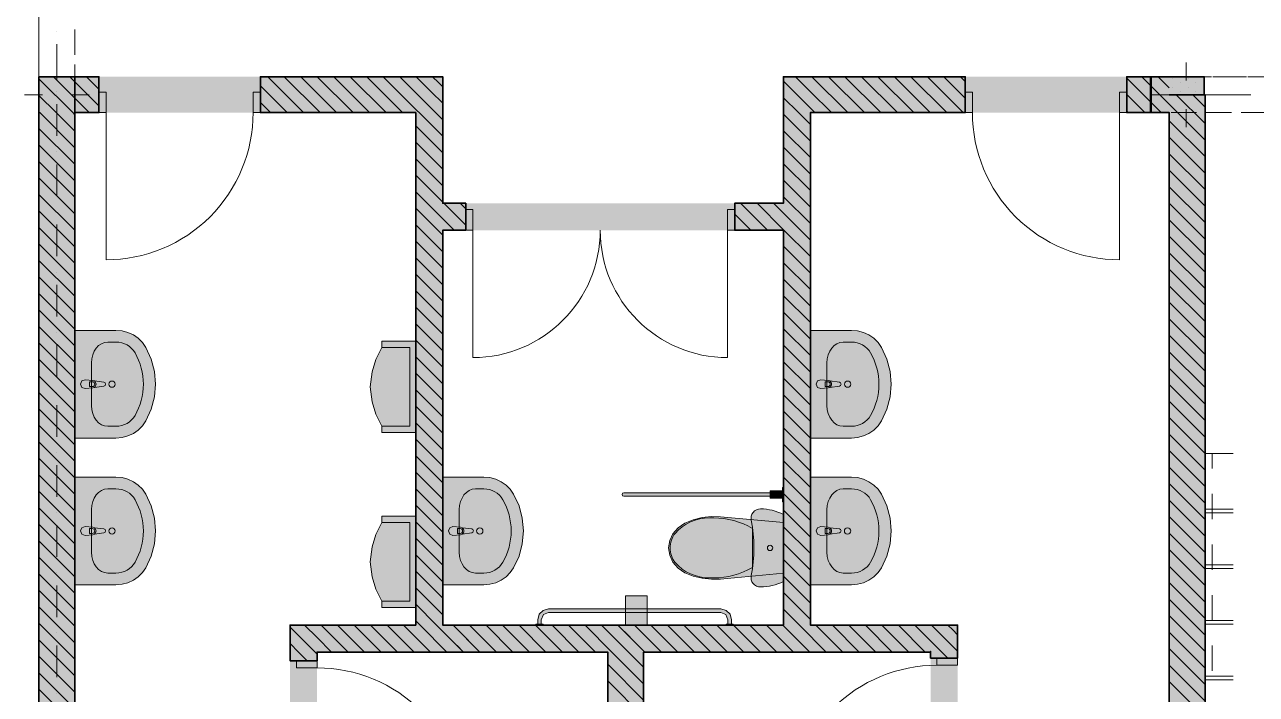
# Model space of a CAD drawing. Header units: inches. Extents: x 206002 to 410047, y 60394 to 83306.
# Drawn here: x 345918 to 352802, y 68637 to 72378 of the extents above; entities that cross this region are included whole.
import ezdxf

# ---------------------------------------------------------------- set-up
doc = ezdxf.new("R2010")
doc.units = ezdxf.units.IN
doc.header["$MEASUREMENT"] = 0
doc.layers.add('PDF_Structural - Bearing', color=7, linetype='Continuous')
doc.layers.add('PDF_Structural - Combined', color=7, linetype='Continuous')

msp = doc.modelspace()

# ---------------------------------------------------------------- hatches: boundary and pattern name
at = {"layer": 'PDF_Structural - Bearing', "true_color": 0xffffff, "transparency": 33554559}
msp.add_hatch(color=7, dxfattribs=at).paths.add_polyline_path([(352310.2, 72087), (352510.7, 72087), (352510.7, 71986.8), (352315.2, 71986.8), (352315.2, 72087), (352310.2, 72087)])
at = {"layer": 'PDF_Structural - Combined', "true_color": 0xffffff, "transparency": 33554559}
for points in [[(346199.2, 70670.4), (346199.2, 70068.8), (346428.8, 70068.8), (346462.7, 70071.7), (346495.4, 70080.4), (346526, 70094.4), (346553.5, 70113.4), (346577, 70136.8), (346595.8, 70163.9), (346625.8, 70229.3), (346644.2, 70298.4), (346650.3, 70369.6), (346644.2, 70440.7), (346625.8, 70510), (346595.8, 70575.4), (346577, 70602.3), (346553.5, 70625.8), (346526, 70644.8), (346495.4, 70658.9), (346462.7, 70667.5), (346428.8, 70670.4)], [(350309.6, 70670.4), (350309.6, 70068.8), (350539.3, 70068.8), (350573.1, 70071.7), (350605.9, 70080.4), (350636.5, 70094.4), (350664, 70113.4), (350687.5, 70136.8), (350706.2, 70163.9), (350736.3, 70229.3), (350754.6, 70298.4), (350760.8, 70369.6), (350754.6, 70440.7), (350736.3, 70510), (350706.2, 70575.4), (350687.5, 70602.3), (350664, 70625.8), (350636.5, 70644.8), (350605.9, 70658.9), (350573.1, 70667.5), (350539.3, 70670.4)], [(347914.5, 70574.7), (347884.3, 70516.5), (347863.6, 70453.6), (347853.1, 70388), (347853.1, 70321.4), (347863.6, 70255.7), (347884.3, 70192.9), (347914.5, 70134.7), (347914.5, 70100), (348104.2, 70100), (348104.2, 70609.4), (347914.5, 70609.4)], [(346256.6, 70394.7), (346238.9, 70387.4), (346231.5, 70369.6), (346238.9, 70351.9), (346256.6, 70344.6), (346298.7, 70348.6), (346308.2, 70351.9), (346361.3, 70358.5), (346368.3, 70362.2), (346371.1, 70369.6), (346368.3, 70377), (346361.3, 70380.8), (346308.2, 70387.4), (346298.7, 70390.7)], [(350367.1, 70394.7), (350349.4, 70387.4), (350342, 70369.6), (350349.4, 70351.9), (350367.1, 70344.6), (350409.1, 70348.6), (350418.7, 70351.9), (350471.8, 70358.5), (350478.8, 70362.2), (350481.6, 70369.6), (350478.8, 70377), (350471.8, 70380.8), (350418.7, 70387.4), (350409.1, 70390.7)], [(346199.2, 69850.4), (346199.2, 69248.8), (346428.8, 69248.8), (346462.7, 69251.7), (346495.4, 69260.3), (346526, 69274.3), (346553.5, 69293.4), (346577, 69316.8), (346595.8, 69343.8), (346625.8, 69409.2), (346644.2, 69478.4), (346650.3, 69549.6), (346644.2, 69620.7), (346625.8, 69689.8), (346595.8, 69755.2), (346577, 69782.3), (346553.5, 69805.7), (346526, 69824.8), (346495.4, 69838.8), (346462.7, 69847.4), (346428.8, 69850.4)], [(348254.6, 69850.4), (348254.6, 69248.8), (348484.3, 69248.8), (348518.1, 69251.7), (348550.8, 69260.3), (348581.4, 69274.3), (348608.9, 69293.4), (348632.4, 69316.8), (348651.2, 69343.8), (348681.2, 69409.2), (348699.6, 69478.4), (348705.8, 69549.6), (348699.6, 69620.7), (348681.2, 69689.8), (348651.2, 69755.2), (348632.4, 69782.3), (348608.9, 69805.7), (348581.4, 69824.8), (348550.8, 69838.8), (348518.1, 69847.4), (348484.3, 69850.4)], [(350309.6, 69850.4), (350309.6, 69248.8), (350539.3, 69248.8), (350573.1, 69251.7), (350605.9, 69260.3), (350636.5, 69274.3), (350664, 69293.4), (350687.5, 69316.8), (350706.2, 69343.8), (350736.3, 69409.2), (350754.6, 69478.4), (350760.8, 69549.6), (350754.6, 69620.7), (350736.3, 69689.8), (350706.2, 69755.2), (350687.5, 69782.3), (350664, 69805.7), (350636.5, 69824.8), (350605.9, 69838.8), (350573.1, 69847.4), (350539.3, 69850.4)], [(350154.2, 69763.1), (349266.9, 69763.1), (349259.8, 69760.2), (349256.8, 69753.1), (349259.8, 69746.1), (349266.9, 69743.1), (350154.2, 69743.1)], [(350159.2, 69642.1), (350144.1, 69649.2), (350128.6, 69655.4), (350112.8, 69660.8), (350096.6, 69665.1), (350080.3, 69668.5), (350063.7, 69671), (350047.1, 69672.4), (350030.4, 69672.9), (350018.8, 69671.6), (350007.8, 69667.9), (349997.9, 69661.8), (349989.6, 69653.5), (349983.3, 69643.8), (349979.3, 69632.9), (349977.8, 69621.4), (349978.8, 69609.7), (349985.6, 69571.3), (349990.5, 69532.7), (349993.4, 69493.8), (349994.4, 69454.8), (349993.4, 69415.9), (349990.5, 69377), (349985.6, 69338.3), (349978.8, 69299.9), (349977.8, 69288.4), (349979.3, 69276.8), (349983.3, 69265.9), (349989.6, 69256.1), (349997.9, 69248), (350007.8, 69241.9), (350018.8, 69238), (350030.4, 69236.7), (350047.1, 69237.2), (350063.7, 69238.7), (350080.3, 69241.2), (350096.6, 69244.6), (350112.8, 69249), (350128.6, 69254.3), (350144.1, 69260.5), (350159.2, 69267.6)], [(347914.5, 69597), (347884.3, 69538.8), (347863.6, 69476), (347853.1, 69410.3), (347853.1, 69343.7), (347863.6, 69278.1), (347884.3, 69215.2), (347914.5, 69157), (347914.5, 69122.3), (348104.2, 69122.3), (348104.2, 69631.7), (347914.5, 69631.7)], [(349704.6, 69624.8), (349654.7, 69612.2), (349607.7, 69593.2), (349570.4, 69567.5), (349541.8, 69534.4), (349523.8, 69496), (349517.5, 69454.8), (349523.8, 69413.7), (349541.8, 69375.3), (349570.4, 69342.1), (349607.7, 69316.5), (349654.7, 69297.4), (349704.6, 69285), (349756.1, 69279.5), (349807.9, 69281.1), (350159.2, 69313.5), (350159.2, 69596.2), (349807.9, 69628.7), (349756.1, 69630.2)], [(346256.6, 69574.6), (346238.9, 69567.2), (346231.5, 69549.6), (346238.9, 69531.8), (346256.6, 69524.5), (346298.7, 69528.5), (346308.2, 69531.7), (346361.3, 69538.4), (346368.3, 69542.1), (346371.1, 69549.6), (346368.3, 69557), (346361.3, 69560.7), (346308.2, 69567.3), (346298.7, 69570.6)], [(348312.1, 69574.6), (348294.3, 69567.2), (348287, 69549.6), (348294.3, 69531.8), (348312.1, 69524.5), (348354.1, 69528.5), (348363.7, 69531.7), (348416.7, 69538.4), (348423.8, 69542.1), (348426.6, 69549.6), (348423.8, 69557), (348416.7, 69560.7), (348363.7, 69567.3), (348354.1, 69570.6)], [(350367.1, 69574.6), (350349.4, 69567.2), (350342, 69549.6), (350349.4, 69531.8), (350367.1, 69524.5), (350409.1, 69528.5), (350418.7, 69531.7), (350471.8, 69538.4), (350478.8, 69542.1), (350481.6, 69549.6), (350478.8, 69557), (350471.8, 69560.7), (350418.7, 69567.3), (350409.1, 69570.6)], [(349878.5, 69023.7), (349878.5, 69028.7), (349868.5, 69028.7), (349868.5, 69053.8), (349860.4, 69083.8), (349838.4, 69105.9), (349808.3, 69113.9), (348845.8, 69113.9), (348815.7, 69105.9), (348793.7, 69083.8), (348785.6, 69053.8), (348785.6, 69028.7), (348775.6, 69028.7), (348775.6, 69023.7), (348815.7, 69023.7), (348815.7, 69028.7), (348805.7, 69028.7), (348805.7, 69053.8), (348817.4, 69082.1), (348845.8, 69093.9), (349808.3, 69093.9), (349836.7, 69082.1), (349848.4, 69053.8), (349848.4, 69028.7), (349838.4, 69028.7), (349838.4, 69023.7)]]:
    msp.add_hatch(color=7, dxfattribs=at).paths.add_polyline_path(points)

# ---------------------------------------------------------------- linework, layer by layer
at = {"layer": 'PDF_Structural - Bearing', "lineweight": 18}
for points in [[(409967, 74292.9), (379486.7, 74292.9), (379486.7, 81254.4), (376478.8, 81254.4), (376478.8, 74292.9), (345998.6, 74292.9), (345998.6, 65369.4), (355523.7, 65369.4), (355523.7, 63865.4), (400642.4, 63865.4), (400642.4, 65369.4), (409967, 65369.4)], [(352214.9, 71886.5), (352270.8, 71886.5), (352214.9, 71886.5), (352214.9, 71959.5)], [(352325.4, 71886.5), (352466.9, 71886.5)], [(352521.5, 71886.5), (352663, 71886.5)], [(352717.7, 71886.5), (352859.1, 71886.5)]]:
    msp.add_lwpolyline(points, close=True, dxfattribs=at)
for points in [[(345998.6, 72350.9), (345998.6, 72209.5)], [(346199.2, 72350.9), (346199.2, 72209.5)], [(345998.6, 72154.8), (345998.6, 72013.4)], [(346199.2, 72154.8), (346199.2, 72013.4)], [(352307.4, 72087), (352214.9, 72087), (352214.9, 72014.2), (352214.9, 72087), (352355.3, 72087)], [(352503.6, 72087), (352362, 72087)], [(352551.5, 72087), (352410, 72087)], [(352699.7, 72087), (352558.2, 72087)], [(352747.6, 72087), (352606.2, 72087)], [(352895.8, 72087), (352754.4, 72087)], [(345998.6, 71958.7), (345998.6, 71817.2)], [(346199.2, 71958.7), (346199.2, 71817.2)], [(345998.6, 71762.6), (345998.6, 71621)], [(346199.2, 71762.6), (346199.2, 71621)], [(345998.6, 71566.4), (345998.6, 71424.9)], [(346199.2, 71566.4), (346199.2, 71424.9)], [(345998.6, 71370.3), (345998.6, 71228.8)], [(346199.2, 71370.3), (346199.2, 71228.8)], [(345998.6, 71174.1), (345998.6, 71032.7)], [(346199.2, 71174.1), (346199.2, 71032.7)], [(345998.6, 70978), (345998.6, 70836.6)], [(346199.2, 70978), (346199.2, 70836.6)], [(345998.6, 70781.9), (345998.6, 70640.4)], [(346199.2, 70781.9), (346199.2, 70640.4)], [(345998.6, 70585.8), (345998.6, 70444.3)], [(346199.2, 70585.8), (346199.2, 70444.3)], [(345998.6, 70389.7), (345998.6, 70248.2)], [(346199.2, 70389.7), (346199.2, 70248.2)], [(345998.6, 70193.6), (345998.6, 70052.1)], [(346199.2, 70193.6), (346199.2, 70052.1)], [(345998.6, 69997.4), (345998.6, 69855.9)], [(346199.2, 69997.4), (346199.2, 69855.9)], [(345998.6, 69801.2), (345998.6, 69659.8)], [(346199.2, 69801.2), (346199.2, 69659.8)], [(345998.6, 69605.1), (345998.6, 69463.6)], [(346199.2, 69605.1), (346199.2, 69463.6)], [(345998.6, 69409), (345998.6, 69267.5)], [(346199.2, 69409), (346199.2, 69267.5)], [(345998.6, 69212.9), (345998.6, 69071.4)], [(346199.2, 69212.9), (346199.2, 69071.4)], [(345998.6, 69016.8), (345998.6, 68875.3)], [(346199.2, 69016.8), (346199.2, 68875.3)], [(345998.6, 68820.6), (345998.6, 68679.2)], [(346199.2, 68820.6), (346199.2, 68679.2)]]:
    msp.add_lwpolyline(points, dxfattribs=at)
at = {"layer": 'PDF_Structural - Bearing', "lineweight": 20}
for points in [[(346098.9, 72339.9), (346098.9, 72339.9)], [(346098.9, 72269.2), (346098.9, 72092.4)], [(346098.9, 72003.9), (346098.9, 72003.9)], [(346098.9, 71933.1), (346098.9, 71756.3)], [(352316.8, 71986.8), (352214.9, 71986.8), (352434.7, 71986.8)], [(352387.6, 71986.8), (352387.6, 71986.8)], [(352652.9, 71986.8), (352476, 71986.8)], [(352505.5, 71986.8), (352505.5, 71986.8)], [(352770.8, 71986.8), (352593.9, 71986.8)], [(352723.6, 71986.8), (352723.6, 71986.8)], [(346098.9, 71667.8), (346098.9, 71667.8)], [(346098.9, 71597.2), (346098.9, 71420.3)], [(346098.9, 71331.9), (346098.9, 71331.9)], [(346098.9, 71261.1), (346098.9, 71084.3)], [(346098.9, 70995.9), (346098.9, 70995.9)], [(346098.9, 70925.1), (346098.9, 70748.2)], [(346098.9, 70659.8), (346098.9, 70659.8)], [(346098.9, 70589.1), (346098.9, 70412.2)], [(346098.9, 70323.8), (346098.9, 70323.8)], [(346098.9, 70253), (346098.9, 70076.2)], [(346098.9, 69987.7), (346098.9, 69987.7)], [(346098.9, 69917), (346098.9, 69740.2)], [(346098.9, 69651.7), (346098.9, 69651.7)], [(346098.9, 69581), (346098.9, 69404.2)], [(346098.9, 69315.7), (346098.9, 69315.7)], [(346098.9, 69245), (346098.9, 69068.1)], [(346098.9, 68979.7), (346098.9, 68979.7)], [(346098.9, 68909), (346098.9, 68732.1)], [(346098.9, 68643.7), (346098.9, 68643.7)]]:
    msp.add_lwpolyline(points, dxfattribs=at)
at = {"layer": 'PDF_Structural - Bearing', "lineweight": 0}
for points in [[(346098.9, 72067), (346098.9, 72167.3)], [(352410.5, 72067), (352410.5, 72167.3)], [(346018.7, 71986.8), (345918.4, 71986.8)], [(346098.9, 71986.8), (346098.9, 71986.8)], [(346179.1, 71986.8), (346279.4, 71986.8)], [(352330.2, 71986.8), (352230, 71986.8)], [(352410.5, 71986.8), (352410.5, 71986.8)], [(352490.7, 71986.8), (352590.9, 71986.8)], [(346098.9, 71906.6), (346098.9, 71806.3)], [(352410.5, 71906.6), (352410.5, 71806.3)]]:
    msp.add_lwpolyline(points, dxfattribs=at)
at = {"layer": 'PDF_Structural - Bearing', "lineweight": 35}
for points in [[(346199.2, 71886.5), (346199.2, 72087), (346199.2, 72087), (345998.6, 72087), (345998.6, 65364.3), (346199.2, 65364.3), (346801, 65364.3)], [(346199.2, 72087), (346333.4, 72087), (346333.4, 72001.8), (346333.4, 71886.5), (346296.3, 71886.5)], [(346333.4, 72087), (346296.3, 72087)], [(348346.1, 71380.3), (348383.2, 71380.3), (348346.1, 71380.3), (348383.2, 71380.3), (348254.6, 71380.3), (348254.6, 71886.5), (348254.6, 72087), (347235.8, 72087), (347235.8, 72001.8), (347235.8, 72087), (347272.9, 72087), (347235.8, 72087)], [(347272.9, 71886.5), (347235.8, 71886.5), (347235.8, 72001.8), (347235.8, 72087), (347272.9, 72087)], [(351138.1, 72087), (351175.2, 72087), (351138.1, 72087), (351175.2, 72087), (350159.2, 72087), (350159.2, 71886.5), (350159.2, 71380.3), (349887.2, 71380.3), (349887.2, 71345.2), (349887.2, 71380.3), (349924.3, 71380.3), (349887.2, 71380.3)], [(351138.1, 71886.5), (351175.2, 71886.5), (351138.1, 71886.5), (351175.2, 71886.5), (351175.2, 72001.8), (351175.2, 72087), (351175.2, 72001.8), (351175.2, 72087)], [(352315.2, 72087), (352077.6, 72087), (352077.6, 72001.8), (352077.6, 71886.5), (352114.7, 71886.5)], [(352077.6, 72087), (352114.7, 72087)], [(352510.7, 71986.8), (352510.7, 72087), (352310.2, 72087)], [(352310.2, 72087), (352310.2, 72087)], [(346750.9, 65364.3), (346801, 65364.3), (346801, 65464.6), (346801, 65514.7), (346801, 65564.9), (346199.2, 65564.9), (346199.2, 71886.5), (346333.4, 71886.5), (346333.4, 72001.8), (346333.4, 71886.5), (346296.3, 71886.5), (346333.4, 71886.5)], [(347235.8, 71886.5), (347272.9, 71886.5), (347235.8, 71886.5), (347235.8, 72001.8), (347235.8, 71886.5), (348104.2, 71886.5), (348104.2, 69023.7), (347402.3, 69023.7), (347402.3, 68873.3), (347402.3, 68824.7), (347437.4, 68824.7), (347402.3, 68824.7), (347402.3, 68861.8), (347402.3, 68824.7)], [(351132.1, 68839.4), (351132.1, 68876.5), (351132.1, 68839.4), (351016.8, 68839.4), (351132.1, 68839.4), (351132.1, 68873.3), (351132.1, 69023.7), (350309.6, 69023.7), (350309.6, 71886.5), (351175.2, 71886.5), (351175.2, 72001.8), (351175.2, 71886.5)], [(352077.6, 71886.5), (352114.7, 71886.5), (352077.6, 71886.5), (352077.6, 72001.8), (352077.6, 71886.5), (352315.2, 71886.5), (352315.2, 65369.4), (352515.7, 65369.4), (352515.7, 71986.8), (352315.2, 71986.8)], [(349302.3, 69023.7), (348254.6, 69023.7), (348254.6, 71229.9), (348383.2, 71229.9), (348383.2, 71345.2), (348383.2, 71229.9), (348346.1, 71229.9), (348383.2, 71229.9)], [(349887.2, 71229.9), (349924.3, 71229.9), (349887.2, 71229.9), (349887.2, 71345.2), (349887.2, 71229.9), (350159.2, 71229.9), (350159.2, 69023.7), (348334.8, 69023.7)], [(348346.1, 71229.9), (348383.2, 71229.9), (348383.2, 71345.2), (348383.2, 71380.3), (348383.2, 71345.2), (348383.2, 71380.3)], [(349924.3, 71229.9), (349887.2, 71229.9), (349887.2, 71345.2), (349887.2, 71380.3), (349924.3, 71380.3)], [(347552.7, 68824.7), (347437.4, 68824.7), (347552.7, 68824.7), (347437.4, 68824.7), (347402.3, 68824.7), (347402.3, 68861.8)], [(347552.7, 68861.8), (347552.7, 68824.7), (347552.7, 68861.8), (347552.7, 68824.7), (347552.7, 68873.3), (349177.1, 68873.3), (348334.8, 68873.3)], [(349177.1, 66567.2), (349177.1, 65462.7), (349377.6, 65462.7), (349377.6, 68873.3), (350981.7, 68873.3), (350981.7, 68839.4), (351016.8, 68839.4), (350981.7, 68839.4), (350981.7, 68876.5), (350981.7, 68839.4)], [(349177.1, 68873.3), (349177.1, 67870.6)], [(351132.1, 68876.5), (351132.1, 68839.4), (351016.8, 68839.4), (350981.7, 68839.4), (350981.7, 68876.5)]]:
    msp.add_lwpolyline(points, dxfattribs=at)
at = {"layer": 'PDF_Structural - Bearing', "lineweight": 9}
for points in [[(346199.2, 71874.7), (346187.3, 71886.5), (345998.6, 72075.2)], [(346199.2, 71966.8), (346199.2, 71966.8), (346078.9, 72087)], [(346199.2, 72059), (346199.2, 72059), (346171.1, 72087)], [(346263.3, 72087), (346333.4, 72017)], [(347277.1, 72087), (347477.6, 71886.5)], [(347369.3, 72087), (347569.8, 71886.5)], [(347461.4, 72087), (347661.9, 71886.5)], [(347553.6, 72087), (347754.1, 71886.5)], [(347645.8, 72087), (347846.3, 71886.5)], [(347737.9, 72087), (347938.4, 71886.5)], [(347830.1, 72087), (348030.6, 71886.5)], [(347922.2, 72087), (348104.2, 71905.1), (348112.2, 71897.1)], [(348014.4, 72087), (348104.2, 71997.3), (348151.7, 71949.8)], [(348191.1, 72002.4), (348106.6, 72087)], [(348230.7, 72055.2), (348198.7, 72087)], [(350426.9, 71886.5), (350309.6, 72003.8), (350226.4, 72087)], [(350318.6, 72087), (350519.1, 71886.5)], [(350410.8, 72087), (350611.3, 71886.5)], [(350502.9, 72087), (350703.4, 71886.5)], [(350595.1, 72087), (350795.6, 71886.5)], [(350687.2, 72087), (350887.8, 71886.5)], [(350779.4, 72087), (350979.9, 71886.5)], [(350871.6, 72087), (351072.1, 71886.5)], [(350963.7, 72087), (351164.3, 71886.5)], [(351055.9, 72087), (351175.2, 71967.7)], [(351148.1, 72087), (351175.2, 72059.9)], [(352077.6, 72079.2), (352270.3, 71886.5)], [(352161.9, 72087), (352315.2, 71933.7), (352515.7, 71733.2)], [(352254, 72087), (352315.2, 72025.9)], [(346199.2, 72059), (346333.4, 71924.7)], [(347235.8, 72036.2), (347385.4, 71886.5)], [(348254.6, 71939.1), (348191.2, 72002.4)], [(348254.6, 72031.2), (348230.7, 72055.1)], [(350234.1, 71987.2), (350159.2, 72062.1)], [(352209.9, 72039), (352214.9, 72034)], [(346199.2, 71782.4), (346095.1, 71886.5), (345998.6, 71983)], [(346199.2, 71966.8), (346279.4, 71886.5)], [(347235.8, 71944.1), (347293.3, 71886.5)], [(348151.7, 71949.8), (348215, 71886.5), (348254.6, 71846.9)], [(350309.6, 71819.5), (350242.6, 71886.5), (350159.2, 71969.9)], [(350334.8, 71886.5), (350309.6, 71911.7), (350234.1, 71987.2)], [(352077.6, 71987.1), (352178.1, 71886.5)], [(352209.9, 71946.8), (352214.9, 71941.8)], [(352354.3, 71986.8), (352515.7, 71825.4)], [(352446.5, 71986.8), (352515.7, 71917.5)], [(346199.2, 71690.3), (346002.9, 71886.5), (345998.6, 71890.8)], [(348112.2, 71897.1), (348122.8, 71886.5), (348254.6, 71754.7)], [(350159.2, 71877.7), (350309.6, 71727.3)], [(352077.6, 71894.8), (352085.9, 71886.5)], [(345998.6, 71798.7), (346199.2, 71598.2)], [(348104.2, 71812.9), (348254.6, 71662.5)], [(352315.2, 71841.5), (352515.7, 71641)], [(350159.2, 71785.6), (350309.6, 71635.2)], [(352315.2, 71749.4), (352515.7, 71548.8)], [(345998.6, 71706.5), (346199.2, 71506)], [(348104.2, 71720.8), (348254.6, 71570.4)], [(350159.2, 71693.4), (350309.6, 71543)], [(345998.6, 71614.3), (346199.2, 71413.8)], [(348104.2, 71628.6), (348254.6, 71478.2)], [(350159.2, 71601.3), (350309.6, 71450.9)], [(352315.2, 71657.2), (352515.7, 71456.7)], [(345998.6, 71522.2), (346199.2, 71321.6)], [(348104.2, 71536.4), (348254.6, 71386)], [(352315.2, 71565.1), (352515.7, 71364.5)], [(350159.2, 71509), (350309.6, 71358.6)], [(352315.2, 71472.8), (352515.7, 71272.3)], [(345998.6, 71430), (346199.2, 71229.5)], [(348104.2, 71444.3), (348254.6, 71293.9), (348318.6, 71229.9)], [(350159.2, 71416.9), (350309.6, 71266.5)], [(345998.6, 71337.9), (346199.2, 71137.3)], [(348104.2, 71352.1), (348254.6, 71201.7)], [(348260.4, 71380.3), (348383.2, 71257.4)], [(348352.5, 71380.3), (348383.2, 71349.5)], [(349887.2, 71320.2), (349977.6, 71229.9)], [(349919.4, 71380.3), (350069.8, 71229.9)], [(350011.5, 71380.3), (350159.2, 71232.6), (350309.6, 71082.2)], [(350103.7, 71380.3), (350159.2, 71324.7), (350309.6, 71174.3)], [(352315.2, 71380.7), (352515.7, 71180.2)], [(345998.6, 71245.6), (346199.2, 71045.1)], [(348104.2, 71260), (348254.6, 71109.6)], [(352315.2, 71288.5), (352515.7, 71088)], [(352315.2, 71196.4), (352515.7, 70995.9)], [(345998.6, 71153.5), (346199.2, 70953)], [(348104.2, 71167.7), (348254.6, 71017.3)], [(350159.2, 71140.5), (350309.6, 70990.1)], [(345998.6, 71061.3), (346199.2, 70860.8)], [(348104.2, 71075.6), (348254.6, 70925.2)], [(350159.2, 71048.2), (350309.6, 70897.8)], [(352315.2, 71104.2), (352515.7, 70903.6)], [(345998.6, 70969.2), (346199.2, 70768.7)], [(348104.2, 70983.4), (348254.6, 70833)], [(352315.2, 71012), (352515.7, 70811.5)], [(350159.2, 70956.1), (350309.6, 70805.7)], [(352315.2, 70919.9), (352515.7, 70719.3)], [(345998.6, 70877), (346199.2, 70676.4)], [(348104.2, 70891.3), (348254.6, 70740.9)], [(350159.2, 70863.9), (350309.6, 70713.5)], [(345998.6, 70784.8), (346199.2, 70584.3)], [(348104.2, 70799.1), (348254.6, 70648.7)], [(350159.2, 70771.8), (350309.6, 70621.4)], [(352315.2, 70827.7), (352515.7, 70627.2)], [(348104.2, 70706.9), (348254.6, 70556.5)], [(352315.2, 70735.5), (352515.7, 70535)], [(345998.6, 70692.7), (346199.2, 70492.1)], [(350159.2, 70679.5), (350309.6, 70529.1)], [(352315.2, 70643.3), (352515.7, 70442.8)], [(345998.6, 70600.5), (346199.2, 70400)], [(348104.2, 70614.8), (348254.6, 70464.4)], [(350159.2, 70587.4), (350309.6, 70437)], [(345998.6, 70508.4), (346199.2, 70307.9)], [(348104.2, 70522.6), (348254.6, 70372.2)], [(350159.2, 70495.3), (350309.6, 70344.9)], [(352315.2, 70551.2), (352515.7, 70350.7)], [(348104.2, 70430.4), (348254.6, 70280)], [(352315.2, 70459.1), (352515.7, 70258.5)], [(345998.6, 70416.1), (346199.2, 70215.6)], [(350159.2, 70403.1), (350309.6, 70252.7)], [(352315.2, 70366.9), (352515.7, 70166.4)], [(345998.6, 70324), (346199.2, 70123.5)], [(348104.2, 70338.2), (348254.6, 70187.8)], [(350159.2, 70310.9), (350309.6, 70160.5)], [(345998.6, 70231.9), (346199.2, 70031.3)], [(348104.2, 70246.1), (348254.6, 70095.7)], [(350159.2, 70218.7), (350309.6, 70068.3)], [(352315.2, 70274.7), (352515.7, 70074.1)], [(348104.2, 70154), (348254.6, 70003.6)], [(352315.2, 70182.5), (352515.7, 69982)], [(345998.6, 70139.7), (346199.2, 69939.2)], [(350159.2, 70126.6), (350309.6, 69976.2)], [(352315.2, 70090.4), (352515.7, 69889.9)], [(345998.6, 70047.5), (346199.2, 69846.9)], [(348104.2, 70061.8), (348254.6, 69911.4)], [(350159.2, 70034.4), (350309.6, 69884)], [(345998.6, 69955.3), (346199.2, 69754.8)], [(348104.2, 69969.6), (348254.6, 69819.2)], [(350159.2, 69942.2), (350309.6, 69791.8)], [(352315.2, 69998.2), (352515.7, 69797.7)], [(348104.2, 69877.4), (348254.6, 69727)], [(352315.2, 69906), (352515.7, 69705.5)], [(345998.6, 69863.2), (346199.2, 69662.7)], [(350159.2, 69850.1), (350309.6, 69699.7)], [(352315.2, 69813.9), (352515.7, 69613.3)], [(345998.6, 69771), (346199.2, 69570.5)], [(348104.2, 69785.3), (348254.6, 69634.9)], [(350159.2, 69757.9), (350309.6, 69607.5)], [(345998.6, 69678.8), (346199.2, 69478.3)], [(348104.2, 69693.1), (348254.6, 69542.7)], [(350159.2, 69665.8), (350309.6, 69515.4)], [(352315.2, 69721.7), (352515.7, 69521.2)], [(348104.2, 69600.9), (348254.6, 69450.5)], [(352315.2, 69629.6), (352515.7, 69429)], [(345998.6, 69586.7), (346199.2, 69386.1)], [(350159.2, 69573.5), (350309.6, 69423.1)], [(352315.2, 69537.3), (352515.7, 69336.8)], [(345998.6, 69494.5), (346199.2, 69294)], [(348104.2, 69508.8), (348254.6, 69358.4)], [(350159.2, 69481.4), (350309.6, 69331)], [(345998.6, 69402.4), (346199.2, 69201.8)], [(348104.2, 69416.6), (348254.6, 69266.2)], [(350159.2, 69389.2), (350309.6, 69238.8)], [(352315.2, 69445.2), (352515.7, 69244.7)], [(348104.2, 69324.5), (348254.6, 69174.1)], [(352315.2, 69353), (352515.7, 69152.5)], [(345998.6, 69310.1), (346199.2, 69109.6)], [(350159.2, 69297.1), (350309.6, 69146.7)], [(352315.2, 69260.9), (352515.7, 69060.4)], [(345998.6, 69218), (346199.2, 69017.5)], [(348104.2, 69232.2), (348254.6, 69081.8)], [(350159.2, 69205), (350309.6, 69054.6)], [(345998.6, 69125.8), (346199.2, 68925.3)], [(348104.2, 69140.1), (348220.6, 69023.7), (348371, 68873.3), (348334.8, 68909.5)], [(350159.2, 69112.7), (350248.3, 69023.7), (350398.6, 68873.3)], [(352315.2, 69168.7), (352515.7, 68968.1)], [(348104.2, 69047.9), (348128.4, 69023.7), (348278.8, 68873.3)], [(352315.2, 69076.5), (352515.7, 68876)], [(345998.6, 69033.7), (346199.2, 68833.2)], [(347552.7, 68862.1), (347541.5, 68873.3), (347402.3, 69012.5)], [(347633.7, 68873.3), (347552.7, 68954.3), (347483.3, 69023.7)], [(347575.4, 69023.7), (347725.8, 68873.3)], [(347667.6, 69023.7), (347818, 68873.3)], [(347759.8, 69023.7), (347910.1, 68873.3)], [(347851.9, 69023.7), (348002.3, 68873.3)], [(347944.1, 69023.7), (348094.5, 68873.3)], [(348036.3, 69023.7), (348186.6, 68873.3)], [(348312.7, 69023.7), (348463.1, 68873.3), (348334.8, 69001.6)], [(349384.8, 68873.3), (349234.4, 69023.7), (349302.3, 68955.8)], [(349326.6, 69023.7), (349477, 68873.3)], [(349418.7, 69023.7), (349569.1, 68873.3)], [(349510.9, 69023.7), (349661.3, 68873.3)], [(349603.1, 69023.7), (349753.5, 68873.3)], [(349695.2, 69023.7), (349845.6, 68873.3)], [(349787.4, 69023.7), (349937.8, 68873.3)], [(349879.6, 69023.7), (350030, 68873.3)], [(349971.7, 69023.7), (350122.1, 68873.3)], [(350063.9, 69023.7), (350214.3, 68873.3)], [(350156.1, 69023.7), (350306.5, 68873.3)], [(350340.4, 69023.7), (350490.8, 68873.3)], [(350432.6, 69023.7), (350583, 68873.3)], [(350524.8, 69023.7), (350675.1, 68873.3)], [(350616.9, 69023.7), (350767.3, 68873.3)], [(350709.1, 69023.7), (350859.5, 68873.3)], [(350801.2, 69023.7), (350951.6, 68873.3)], [(351012.8, 68904.4), (350981.7, 68935.3), (350893.4, 69023.7)], [(351058.9, 68950.4), (350985.6, 69023.7)], [(351104.9, 68996.5), (351077.7, 69023.7)], [(351132.1, 68969.3), (351105, 68996.5)], [(352315.2, 68984.4), (352515.7, 68783.8)], [(345998.6, 68941.5), (346199.2, 68740.9)], [(347497.9, 68824.7), (347449.3, 68873.3), (347402.3, 68920.3)], [(351077.7, 68839.4), (351043.8, 68873.3), (351012.8, 68904.3)], [(351132.1, 68877.2), (351058.9, 68950.4)], [(345998.6, 68849.3), (346199.2, 68648.8)], [(349200.5, 68873.3), (349377.6, 68696.2)], [(349292.6, 68873.3), (349377.6, 68788.4)], [(350981.7, 68843.2), (350985.6, 68839.4)], [(352315.2, 68892.2), (352515.7, 68691.7)], [(347402.3, 68828.2), (347405.8, 68824.7)], [(349177.1, 68804.6), (349377.6, 68604.1)], [(352315.2, 68800), (352515.7, 68599.5)], [(345998.6, 68757.2), (346199.2, 68556.7)], [(349177.1, 68712.4), (349377.6, 68511.8)], [(352315.2, 68707.8), (352515.7, 68507.3)], [(345998.6, 68665), (346199.2, 68464.5)]]:
    msp.add_lwpolyline(points, dxfattribs=at)
at = {"layer": 'PDF_Structural - Bearing', "lineweight": 35}
for points in [[(346296.3, 72087), (346333.4, 72087), (346333.4, 72001.8), (346333.4, 72087)], [(352114.7, 72087), (352077.6, 72087), (352077.6, 72001.8), (352077.6, 72087)], [(352214.9, 72087), (352209.9, 72087), (352209.9, 71886.5), (352214.9, 71886.5)]]:
    msp.add_lwpolyline(points, close=True, dxfattribs=at)
at = {"layer": 'PDF_Structural - Bearing', "lineweight": 15}
for points in [[(352333.5, 72078), (352333.5, 72078)], [(352420.3, 72078), (352420.3, 72078)], [(352507.1, 72078), (352507.1, 72078)], [(352333.5, 72027.9), (352333.5, 72027.9)], [(352376.9, 72053), (352376.9, 72053)], [(352376.9, 72002.8), (352376.9, 72002.8)], [(352420.3, 72027.9), (352420.3, 72027.9)], [(352463.7, 72053), (352463.7, 72053)], [(352463.7, 72002.8), (352463.7, 72002.8)], [(352507.1, 72027.9), (352507.1, 72027.9)]]:
    msp.add_lwpolyline(points, dxfattribs=at)
at = {"layer": 'PDF_Structural - Bearing', "lineweight": 20}
for points in [[(346333.4, 71886.5), (346373.5, 71886.5), (346373.5, 72001.8), (346333.4, 72001.8)], [(347235.8, 72001.8), (347195.6, 72001.8), (347195.6, 71886.5), (347235.8, 71886.5)], [(351175.2, 72001.8), (351215.3, 72001.8), (351215.3, 71886.5), (351175.2, 71886.5)], [(352077.6, 71886.5), (352037.5, 71886.5), (352037.5, 72001.8), (352077.6, 72001.8)], [(348383.2, 71345.2), (348423.3, 71345.2), (348423.3, 71229.9), (348383.2, 71229.9)], [(349887.2, 71229.9), (349847.1, 71229.9), (349847.1, 71345.2), (349887.2, 71345.2)], [(351132.1, 68839.4), (351132.1, 68799.3), (351016.8, 68799.3), (351016.8, 68839.4)], [(347437.4, 68824.7), (347437.4, 68784.6), (347552.7, 68784.6), (347552.7, 68824.7)]]:
    msp.add_lwpolyline(points, close=True, dxfattribs=at)
at = {"layer": 'PDF_Structural - Bearing', "lineweight": 18}
for points in [[(346373.5, 71886.5), (346373.5, 71064.4, 0.414224), (347195.6, 71886.5)], [(352037.5, 71886.5), (352037.5, 71064.4, -0.414226), (351215.3, 71886.5)], [(349847.1, 71229.9), (349847.1, 70518, -0.414201), (349135.2, 71229.9, -0.414206), (348423.3, 70518), (348423.3, 71229.9)], [(347552.7, 67962.4), (348374.9, 67962.4, 0.414224), (347552.7, 68784.6)], [(351016.8, 67977.1), (350194.7, 67977.1, -0.414229), (351016.8, 68799.3)]]:
    msp.add_lwpolyline(points, format="xyb", dxfattribs=at)
at = {"layer": 'PDF_Structural - Bearing', "lineweight": 9}
for points in [[(348555.3, 68873.3), (348404.9, 69023.7)], [(348647.5, 68873.3), (348497.1, 69023.7)], [(348739.7, 68873.3), (348589.3, 69023.7)], [(348831.8, 68873.3), (348681.4, 69023.7)], [(348924, 68873.3), (348773.6, 69023.7)], [(349016.1, 68873.3), (348865.8, 69023.7)], [(349108.3, 68873.3), (348957.9, 69023.7)], [(349200.5, 68873.3), (349050.1, 69023.7)], [(349292.6, 68873.3), (349142.3, 69023.7)]]:
    msp.add_lwpolyline(points, close=True, dxfattribs=at)
at = {"layer": 'PDF_Structural - Bearing', "color": 7, "lineweight": 0, "true_color": 0xffffff, "transparency": 33554559}
for points in [[(346199.2, 71886.6), (345998.6, 72087), (346199.2, 72087)], [(346199.2, 71886.5), (345998.6, 71886.5), (345998.6, 72087)], [(346199.2, 71886.6), (346199.2, 71886.5), (345998.7, 72087)], [(346199.2, 72087), (346199.2, 72087), (346199.2, 71886.6), (346199.2, 71886.5)], [(346199.2, 72087), (346333.4, 72087), (346199.2, 71886.5), (346333.4, 71886.5)], [(346333.4, 71886.5), (346333.4, 72087), (347235.8, 71886.5), (347235.8, 72087)], [(348104.2, 72087), (348104.2, 71886.5), (347235.8, 72087), (347235.8, 71886.5)], [(348254.6, 71886.5), (348104.2, 71886.5), (348254.6, 72087)], [(348104.2, 72087), (348254.6, 72087), (348104.2, 71886.5)], [(350309.6, 71886.5), (350159.2, 71886.5), (350159.2, 72087)], [(350309.6, 71886.5), (350159.2, 72087), (350309.6, 72087)], [(351175.2, 71886.5), (350309.6, 71886.5), (351175.2, 72087), (350309.6, 72087)], [(352077.6, 71886.5), (351175.2, 71886.5), (352077.6, 72087), (351175.2, 72087)], [(352315.2, 71886.5), (352077.6, 71886.5), (352315.2, 72087), (352077.6, 72087)], [(352214.9, 72087), (352214.9, 71886.5), (352209.9, 72087), (352209.9, 71886.5)], [(346333.4, 71886.5), (346373.5, 71886.5), (346333.4, 72001.8), (346373.5, 72001.8)], [(347235.8, 72001.8), (347195.6, 72001.8), (347235.8, 71886.5), (347195.6, 71886.5)], [(351175.2, 72001.8), (351175.2, 71886.5), (351215.3, 72001.8), (351215.3, 71886.5)], [(352077.6, 71886.5), (352077.6, 72001.8), (352037.5, 71886.5), (352037.5, 72001.8)], [(352515.7, 65369.4), (352315.2, 65369.4), (352515.7, 71986.8), (352315.2, 71986.8)], [(346199.2, 65564.9), (345998.6, 65564.9), (346199.2, 71886.5), (345998.6, 71886.5)], [(348104.2, 71886.5), (348254.6, 71886.5), (348104.2, 69023.7), (348254.6, 69023.7)], [(350159.2, 71886.5), (350309.6, 71886.5), (350159.2, 69023.7), (350309.6, 69023.7)], [(348254.6, 71380.3), (348383.2, 71380.3), (348254.6, 71229.9), (348383.2, 71229.9)], [(349887.2, 71229.9), (348383.2, 71229.9), (349887.2, 71380.3), (348383.2, 71380.3)], [(348383.2, 71345.2), (348383.2, 71229.9), (348423.3, 71345.2), (348423.3, 71229.9)], [(349887.2, 71229.9), (349887.2, 71345.2), (349847.1, 71229.9), (349847.1, 71345.2)], [(350159.2, 71380.3), (350159.2, 71229.9), (349887.2, 71380.3), (349887.2, 71229.9)], [(347552.7, 68873.3), (347402.3, 68873.3), (347402.3, 69023.7)], [(347552.7, 68873.3), (347402.3, 69023.7), (347552.7, 69023.7)], [(347552.7, 68873.3), (347552.7, 69023.7), (349302.3, 68873.3), (349302.3, 69023.7)], [(350981.7, 69023.7), (350981.7, 68873.3), (348334.8, 69023.7), (348334.8, 68873.3)], [(351132.1, 68873.3), (350981.7, 68873.3), (351132.1, 69023.7)], [(350981.7, 68873.3), (350981.7, 69023.7), (351132.1, 69023.7)], [(347402.3, 68873.3), (347552.7, 68873.3), (347402.3, 68824.7), (347552.7, 68824.7)], [(349177.1, 68873.3), (349377.6, 68873.3), (349177.1, 65462.7), (349377.6, 65462.7)], [(350981.7, 68873.3), (351132.1, 68873.3), (350981.7, 68839.4), (351132.1, 68839.4)], [(351132.1, 67937), (350981.7, 67937), (351132.1, 68839.4), (350981.7, 68839.4)], [(351132.1, 68839.4), (351016.8, 68839.4), (351132.1, 68799.3), (351016.8, 68799.3)], [(347552.7, 67922.3), (347402.3, 67922.3), (347552.7, 68824.7), (347402.3, 68824.7)], [(347437.4, 68824.7), (347437.4, 68784.6), (347552.7, 68824.7), (347552.7, 68784.6)]]:
    msp.add_solid(points, dxfattribs=at)
at = {"layer": 'PDF_Structural - Combined', "lineweight": 9}
for points in [[(346199.2, 70670.4), (346428.8, 70670.4), (346462.7, 70667.5), (346495.4, 70658.9), (346526, 70644.8), (346553.5, 70625.8), (346577, 70602.3), (346595.8, 70575.4), (346625.8, 70510), (346644.2, 70440.7), (346650.3, 70369.6), (346644.2, 70298.4), (346625.8, 70229.3), (346595.8, 70163.9), (346577, 70136.8), (346553.5, 70113.4), (346526, 70094.4), (346495.4, 70080.4), (346462.7, 70071.7), (346428.8, 70068.8), (346199.2, 70068.8)], [(350309.6, 70670.4), (350539.3, 70670.4), (350573.1, 70667.5), (350605.9, 70658.9), (350636.5, 70644.8), (350664, 70625.8), (350687.5, 70602.3), (350706.2, 70575.4), (350736.3, 70510), (350754.6, 70440.7), (350760.8, 70369.6), (350754.6, 70298.4), (350736.3, 70229.3), (350706.2, 70163.9), (350687.5, 70136.8), (350664, 70113.4), (350636.5, 70094.4), (350605.9, 70080.4), (350573.1, 70071.7), (350539.3, 70068.8), (350309.6, 70068.8)], [(347914.5, 70574.7), (347914.5, 70609.4), (348104.2, 70609.4), (348104.2, 70100), (347914.5, 70100), (347914.5, 70134.7), (348071.6, 70134.7), (348071.6, 70574.7)], [(346256.6, 70394.7), (346298.7, 70390.7), (346308.2, 70387.4), (346361.3, 70380.8), (346368.3, 70377), (346371.1, 70369.6), (346368.3, 70362.2), (346361.3, 70358.5), (346308.2, 70351.9), (346298.7, 70348.6), (346256.6, 70344.6), (346238.9, 70351.9), (346231.5, 70369.6), (346238.9, 70387.4)], [(350367.1, 70394.7), (350409.1, 70390.7), (350418.7, 70387.4), (350471.8, 70380.8), (350478.8, 70377), (350481.6, 70369.6), (350478.8, 70362.2), (350471.8, 70358.5), (350418.7, 70351.9), (350409.1, 70348.6), (350367.1, 70344.6), (350349.4, 70351.9), (350342, 70369.6), (350349.4, 70387.4)], [(346199.2, 69850.4), (346428.8, 69850.4), (346462.7, 69847.4), (346495.4, 69838.8), (346526, 69824.8), (346553.5, 69805.7), (346577, 69782.3), (346595.8, 69755.2), (346625.8, 69689.8), (346644.2, 69620.7), (346650.3, 69549.6), (346644.2, 69478.4), (346625.8, 69409.2), (346595.8, 69343.8), (346577, 69316.8), (346553.5, 69293.4), (346526, 69274.3), (346495.4, 69260.3), (346462.7, 69251.7), (346428.8, 69248.8), (346199.2, 69248.8)], [(348254.6, 69850.4), (348484.3, 69850.4), (348518.1, 69847.4), (348550.8, 69838.8), (348581.4, 69824.8), (348608.9, 69805.7), (348632.4, 69782.3), (348651.2, 69755.2), (348681.2, 69689.8), (348699.6, 69620.7), (348705.8, 69549.6), (348699.6, 69478.4), (348681.2, 69409.2), (348651.2, 69343.8), (348632.4, 69316.8), (348608.9, 69293.4), (348581.4, 69274.3), (348550.8, 69260.3), (348518.1, 69251.7), (348484.3, 69248.8), (348254.6, 69248.8)], [(350309.6, 69850.4), (350539.3, 69850.4), (350573.1, 69847.4), (350605.9, 69838.8), (350636.5, 69824.8), (350664, 69805.7), (350687.5, 69782.3), (350706.2, 69755.2), (350736.3, 69689.8), (350754.6, 69620.7), (350760.8, 69549.6), (350754.6, 69478.4), (350736.3, 69409.2), (350706.2, 69343.8), (350687.5, 69316.8), (350664, 69293.4), (350636.5, 69274.3), (350605.9, 69260.3), (350573.1, 69251.7), (350539.3, 69248.8), (350309.6, 69248.8)], [(350154.2, 69763.1), (350154.2, 69743.1), (349266.9, 69743.1), (349259.8, 69746.1), (349256.8, 69753.1), (349259.8, 69760.2), (349266.9, 69763.1)], [(350154.2, 69773.2), (350084, 69773.2), (350084, 69733), (350154.2, 69733)], [(350154.2, 69793.2), (350154.2, 69713), (350159.2, 69713), (350159.2, 69793.2)], [(350159.2, 69642.1), (350144.1, 69649.2), (350128.6, 69655.4), (350112.8, 69660.8), (350096.6, 69665.1), (350080.3, 69668.5), (350063.7, 69671), (350047.1, 69672.4), (350030.4, 69672.9), (350018.8, 69671.6), (350007.8, 69667.9), (349997.9, 69661.8), (349989.6, 69653.5), (349983.3, 69643.8), (349979.3, 69632.9), (349977.8, 69621.4), (349978.8, 69609.7), (349985.6, 69571.3), (349990.5, 69532.7), (349993.4, 69493.8), (349994.4, 69454.8), (349993.4, 69415.9), (349990.5, 69377), (349985.6, 69338.3), (349978.8, 69299.9), (349977.8, 69288.4), (349979.3, 69276.8), (349983.3, 69265.9), (349989.6, 69256.1), (349997.9, 69248), (350007.8, 69241.9), (350018.8, 69238), (350030.4, 69236.7), (350047.1, 69237.2), (350063.7, 69238.7), (350080.3, 69241.2), (350096.6, 69244.6), (350112.8, 69249), (350128.6, 69254.3), (350144.1, 69260.5), (350159.2, 69267.6)], [(347914.5, 69597), (347914.5, 69631.7), (348104.2, 69631.7), (348104.2, 69122.3), (347914.5, 69122.3), (347914.5, 69157), (348071.6, 69157), (348071.6, 69597)], [(349704.6, 69624.8), (349654.7, 69612.2), (349607.7, 69593.2), (349570.4, 69567.5), (349541.8, 69534.4), (349523.8, 69496), (349517.5, 69454.8), (349523.8, 69413.7), (349541.8, 69375.3), (349570.4, 69342.1), (349607.7, 69316.5), (349654.7, 69297.4), (349704.6, 69285), (349756.1, 69279.5), (349807.9, 69281.1), (350159.2, 69313.5), (350159.2, 69596.2), (349807.9, 69628.7), (349756.1, 69630.2)], [(346256.6, 69574.6), (346298.7, 69570.6), (346308.2, 69567.3), (346361.3, 69560.7), (346368.3, 69557), (346371.1, 69549.6), (346368.3, 69542.1), (346361.3, 69538.4), (346308.2, 69531.7), (346298.7, 69528.5), (346256.6, 69524.5), (346238.9, 69531.8), (346231.5, 69549.6), (346238.9, 69567.2)], [(348312.1, 69574.6), (348354.1, 69570.6), (348363.7, 69567.3), (348416.7, 69560.7), (348423.8, 69557), (348426.6, 69549.6), (348423.8, 69542.1), (348416.7, 69538.4), (348363.7, 69531.7), (348354.1, 69528.5), (348312.1, 69524.5), (348294.3, 69531.8), (348287, 69549.6), (348294.3, 69567.2)], [(350367.1, 69574.6), (350409.1, 69570.6), (350418.7, 69567.3), (350471.8, 69560.7), (350478.8, 69557), (350481.6, 69549.6), (350478.8, 69542.1), (350471.8, 69538.4), (350418.7, 69531.7), (350409.1, 69528.5), (350367.1, 69524.5), (350349.4, 69531.8), (350342, 69549.6), (350349.4, 69567.2)], [(349276.9, 69187.1), (349276.9, 69023.7), (349397.2, 69023.7), (349397.2, 69187.1)], [(349878.5, 69023.7), (349838.4, 69023.7), (349838.4, 69028.7), (349848.4, 69028.7), (349848.4, 69053.8), (349836.7, 69082.1), (349808.3, 69093.9), (348845.8, 69093.9), (348817.4, 69082.1), (348805.7, 69053.8), (348805.7, 69028.7), (348815.7, 69028.7), (348815.7, 69023.7), (348775.6, 69023.7), (348775.6, 69028.7), (348785.6, 69028.7), (348785.6, 69053.8), (348793.7, 69083.8), (348815.7, 69105.9), (348845.8, 69113.9), (349808.3, 69113.9), (349838.4, 69105.9), (349860.4, 69083.8), (349868.5, 69053.8), (349868.5, 69028.7), (349878.5, 69028.7)]]:
    msp.add_lwpolyline(points, close=True, dxfattribs=at)
for points in [[(346382.9, 70605), (346428.8, 70605)], [(347914.5, 70134.7), (347882, 70201.3), (347859.7, 70271.5), (347849.5, 70354.7), (347859.7, 70437.9), (347882, 70508.1), (347914.5, 70574.7)], [(350493.4, 70605), (350539.3, 70605)], [(346291.7, 70250.5), (346291.7, 70488.7)], [(350402.2, 70250.5), (350402.2, 70488.7)], [(346382.9, 70134.2), (346428.8, 70134.2)], [(350493.4, 70134.2), (350539.3, 70134.2)], [(352515.7, 69903), (352515.7, 69981.5), (352672.3, 69981.5)], [(352555.8, 69899.1), (352555.8, 69981.5), (352515.7, 69981.5), (352515.7, 69899.1)], [(346382.9, 69784.9), (346428.8, 69784.9)], [(348438.3, 69784.9), (348484.3, 69784.9)], [(350493.4, 69784.9), (350539.3, 69784.9)], [(352515.7, 69620.1), (352515.7, 69761.5)], [(352515.7, 69757.6), (352515.7, 69616.1)], [(352555.8, 69616.1), (352555.8, 69757.6)], [(346291.7, 69430.4), (346291.7, 69668.7)], [(348347.1, 69430.4), (348347.1, 69668.7)], [(350402.2, 69430.4), (350402.2, 69668.7)], [(352672.3, 69670.7), (352515.7, 69670.7)], [(347914.5, 69157), (347882, 69223.6), (347859.7, 69293.8), (347849.5, 69377), (347859.7, 69460.2), (347882, 69530.4), (347914.5, 69597)], [(352672.3, 69650.6), (352515.7, 69650.6)], [(352515.7, 69337.1), (352515.7, 69478.6)], [(352515.7, 69474.7), (352515.7, 69333.2)], [(352555.8, 69333.2), (352555.8, 69474.7)], [(352672.3, 69359.9), (352515.7, 69359.9)], [(352672.3, 69339.8), (352515.7, 69339.8)], [(346382.9, 69314.1), (346428.8, 69314.1)], [(348438.3, 69314.1), (348484.3, 69314.1)], [(350493.4, 69314.1), (350539.3, 69314.1)], [(352515.7, 69054.1), (352515.7, 69195.5)], [(352515.7, 69191.7), (352515.7, 69050.1)], [(352555.8, 69050.1), (352555.8, 69191.7)], [(352672.3, 69049), (352515.7, 69049)], [(348805.7, 69028.7), (348785.6, 69028.7)], [(349868.5, 69028.7), (349848.4, 69028.7)], [(352672.3, 69029), (352515.7, 69029)], [(352515.7, 68771.1), (352515.7, 68912.6)], [(352515.7, 68908.7), (352515.7, 68767.2)], [(352555.8, 68767.2), (352555.8, 68908.7)], [(352672.3, 68738.2), (352515.7, 68738.2)], [(352672.3, 68718.2), (352515.7, 68718.2)]]:
    msp.add_lwpolyline(points, dxfattribs=at)
for points in [[(346535.6, 70195, 0.129775), (346582, 70369.6, 0.129779), (346535.6, 70544.2)], [(350646.1, 70195, 0.129786), (350692.4, 70369.6, 0.129779), (350646.1, 70544.2)], [(346308.2, 70351.9, 0.257358), (346317.9, 70369.6, 0.255611), (346308.2, 70387.4)], [(350418.7, 70351.9, 0.257309), (350428.4, 70369.6, 0.255562), (350418.7, 70387.4)], [(346535.6, 69375, 0.129775), (346582, 69549.5, 0.12978), (346535.6, 69724.1)], [(348591.1, 69375, 0.129775), (348637.4, 69549.5, 0.129779), (348591.1, 69724.1)], [(350646.1, 69375, 0.129786), (350692.4, 69549.5, 0.12978), (350646.1, 69724.1)], [(349553, 69373.6, 0.214282), (349745.8, 69287, 0.014155), (349760.1, 69287.4, 0.006006), (349770.2, 69287.3, 0.133104), (349985.7, 69345.6), (349985.7, 69454.8), (349985.6, 69564.1, 0.133105), (349770.2, 69622.5, 0.006007), (349760.1, 69622.3, 0.01401), (349745.8, 69622.7, 0.214282), (349553, 69536.2, 0.157294), (349526.1, 69454.9, 0.158076), (349553, 69373.6)], [(346308.2, 69531.7, 0.254485), (346317.9, 69549.6, 0.253818), (346308.2, 69567.3)], [(348363.7, 69531.7, 0.254477), (348373.4, 69549.6, 0.253811), (348363.7, 69567.3)], [(350418.7, 69531.7, 0.254436), (350428.4, 69549.6, 0.253768), (350418.7, 69567.3)]]:
    msp.add_lwpolyline(points, format="xyb", dxfattribs=at)
for points in [[(346310.1, 70369.6, 0.413867), (346296.5, 70383.3), (346281.6, 70383.3), (346281.6, 70356), (346296.5, 70356, 0.413866)], [(350420.6, 70369.6, 0.413878), (350407, 70383.3), (350392.1, 70383.3), (350392.1, 70356), (350407, 70356, 0.413877)], [(346310.1, 69549.6, 0.413866), (346296.5, 69563.2), (346281.6, 69563.2), (346281.6, 69535.9), (346296.5, 69535.9, 0.413866)], [(348365.6, 69549.6, 0.413875), (348352, 69563.2), (348337, 69563.2), (348337, 69535.9), (348352, 69535.9, 0.413875)], [(350420.6, 69549.6, 0.413877), (350407, 69563.2), (350392.1, 69563.2), (350392.1, 69535.9), (350407, 69535.9, 0.413877)]]:
    msp.add_lwpolyline(points, format="xyb", close=True, dxfattribs=at)
for centre, radius in [((346406.9, 70369.6), 17.5), ((350517.3, 70369.6), 17.5), ((346406.8, 69549.5), 17.6), ((348462.2, 69549.5), 17.6), ((350517.3, 69549.5), 17.6), ((350084, 69454.9), 15)]:
    msp.add_circle(centre, radius, dxfattribs=at)
for points in [[(346291.6, 70488.6), (346291.6, 70552.9), (346332.4, 70605), (346382.8, 70605)], [(346428.8, 70605.1), (346473.4, 70605.1), (346514.4, 70581.7), (346535.6, 70544.2)], [(350402.1, 70488.6), (350402.1, 70552.9), (350442.9, 70605), (350493.4, 70605)], [(350539.2, 70605), (350583.8, 70605), (350624.8, 70581.7), (350646.1, 70544.2)], [(346382.8, 70134.2), (346332.5, 70134.2), (346291.6, 70186.3), (346291.6, 70250.6)], [(350493.4, 70134.2), (350443, 70134.2), (350402.1, 70186.3), (350402.1, 70250.6)], [(346535.6, 70195.1), (346514.4, 70157.6), (346473.4, 70134.3), (346428.8, 70134.3)], [(350646.1, 70195), (350624.8, 70157.6), (350583.8, 70134.2), (350539.2, 70134.2)], [(346291.7, 69668.6), (346291.7, 69732.8), (346332.5, 69785), (346382.9, 69785)], [(346428.8, 69785), (346473.4, 69785), (346514.4, 69761.7), (346535.6, 69724.2)], [(348347.1, 69668.6), (348347.1, 69732.8), (348387.9, 69784.9), (348438.4, 69784.9)], [(348484.2, 69784.9), (348528.8, 69784.9), (348569.8, 69761.6), (348591.1, 69724.1)], [(350402.1, 69668.5), (350402.1, 69732.8), (350442.9, 69784.9), (350493.4, 69784.9)], [(350539.3, 69784.9), (350583.9, 69784.9), (350624.9, 69761.6), (350646.2, 69724.1)], [(346382.8, 69314.2), (346332.4, 69314.2), (346291.6, 69366.3), (346291.6, 69430.6)], [(348438.4, 69314.2), (348387.9, 69314.2), (348347.1, 69366.3), (348347.1, 69430.5)], [(350493.4, 69314.2), (350442.9, 69314.2), (350402.1, 69366.3), (350402.1, 69430.5)], [(346535.6, 69375), (346514.4, 69337.5), (346473.4, 69314.2), (346428.8, 69314.2)], [(348591.2, 69375), (348569.9, 69337.5), (348528.9, 69314.1), (348484.3, 69314.1)], [(350646.2, 69375), (350624.9, 69337.5), (350583.9, 69314.1), (350539.3, 69314.1)]]:
    msp.add_open_spline(points, degree=3, dxfattribs=at)
at = {"layer": 'PDF_Structural - Combined', "color": 7, "lineweight": 0, "true_color": 0xffffff, "transparency": 33554559}
for points in [[(350154.2, 69773.2), (350084, 69773.2), (350154.2, 69733), (350084, 69733)], [(350154.2, 69793.2), (350154.2, 69713), (350159.2, 69793.2), (350159.2, 69713)], [(349276.9, 69187.1), (349276.9, 69023.7), (349397.2, 69187.1), (349397.2, 69023.7)]]:
    msp.add_solid(points, dxfattribs=at)

doc.saveas('drawing.dxf')
